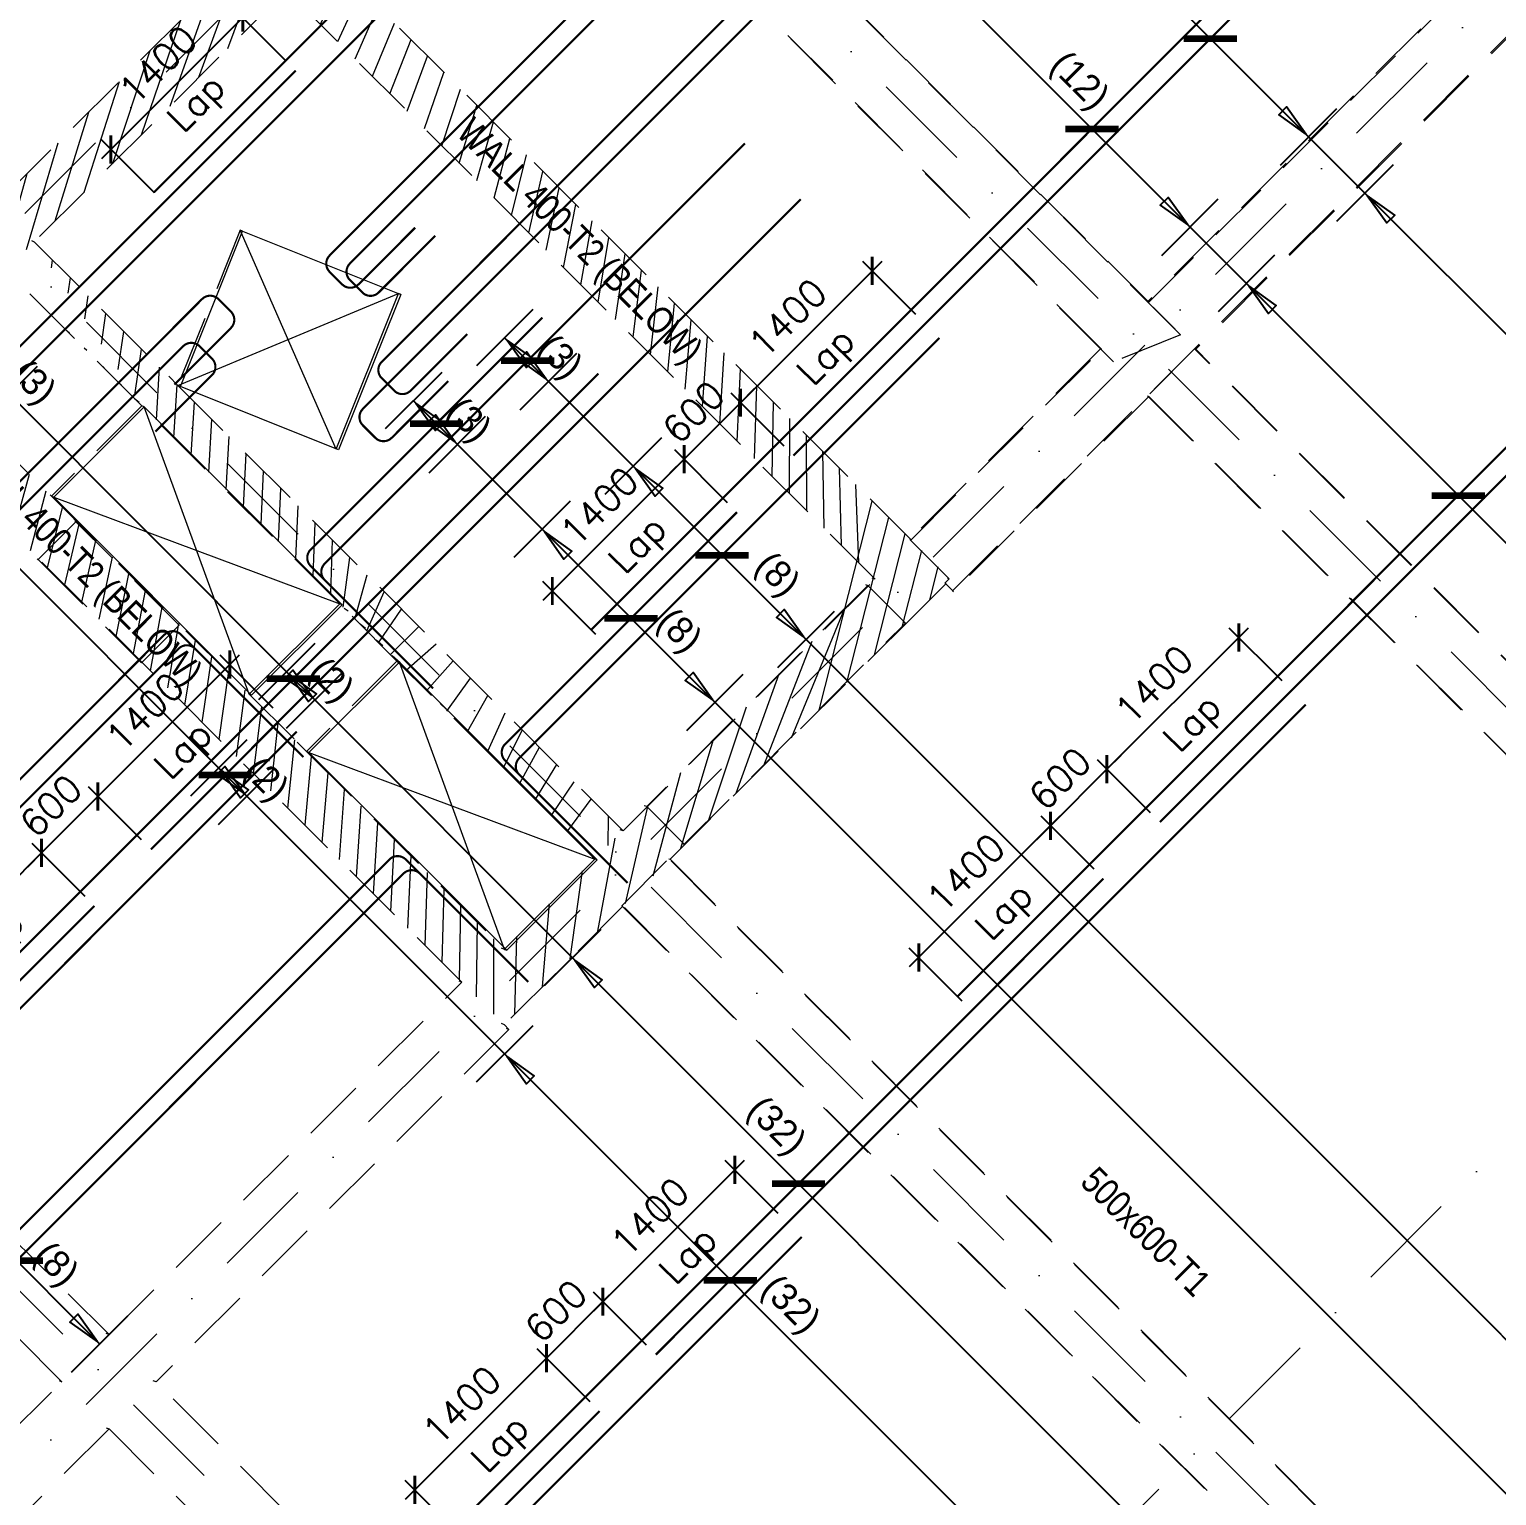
# Model space of a CAD drawing. Extents: x 660761725 to 1323371458, y 2734871439 to 5470067957.
# Drawn here: x 661598454 to 661609479, y 2735025823 to 2735036835 of the extents above; entities that cross this region are included whole.
import ezdxf

# ---------------------------------------------------------------- set-up
doc = ezdxf.new("R2010")
doc.units = 0
for name, pattern in [('AXES', [1.95, 1.2, -0.25, 0.25, -0.25]), ('Hidden', [714.375, 476.25, -238.125]), ('sbp_axis_short', [10, 5, -2.5, 0, -2.5])]:
    doc.linetypes.add(name, pattern=pattern)
doc.layers.add('A-DETL', color=5, linetype='Continuous', lineweight=9, true_color=0x0000ff)
for name, color, linetype, lineweight in [('A-FLOR-PATT', 7, 'Continuous', 15), ('A-ROOF', 7, 'Continuous', 15), ('A-WALL-IDEN', 7, 'Continuous', 9), ('I-WALL', 7, 'Continuous', 15), ('S-BEAM-IDEN', 2, 'Continuous', 9), ('S-GRID', 7, 'Continuous', 9)]:
    doc.layers.add(name, color=color, linetype=linetype, lineweight=lineweight)
for name, color, linetype in [('S-AXIS', 20, 'AXES'), ('S-RBAR-T16', 201, 'Continuous'), ('S-RBAR-T20', 10, 'Continuous'), ('S-RDIMO', 8, 'Continuous')]:
    doc.layers.add(name, color=color, linetype=linetype)
doc.styles.add('Arial Narrow_1', font='ARIALN.TTF', dxfattribs={"height": 199.9999999999998})
doc.styles.add('ROMANS', font='romans.shx')
doc.dimstyles.new('S-DIMI-100', dxfattribs={"dimscale": 100, "dimtxt": 2, "dimasz": 1.5, "dimexe": 1, "dimexo": 1, "dimgap": 1, "dimtad": 1, "dimdec": 0, "dimzin": 12, "dimdsep": 46, "dimtxsty": 'ROMANS', "dimblk": 'ARCHTICK', "dimcen": 0.09, "dimdle": 1, "dimclrd": 8, "dimclre": 8, "dimclrt": 4, "dimadec": 0, "dimazin": 3, "dimtfac": 1, "dimtdec": 0, "dimtix": 1, "dimtmove": 1, "dimatfit": 3, "dimtolj": 1, "dimtzin": 0, "dimarcsym": 0})
pattern_1 = [(74.99999999999999, (0, 0), (-153.3407249233896, 41.08752341002518), [])]

# ---------------------------------------------------------------- blocks, each defined once
blk = doc.blocks.new('I am… All Range.')
at = {"layer": 'S-GRID', "color": 8, "linetype": 'sbp_axis_short', "lineweight": 13, "ltscale": 150}
for p, q in [((662618010.1861551, 2734519029.21969), (662684113.7569702, 2734585132.790505)), ((662622712.44625, 2734514326.959595), (662688816.0170653, 2734580430.53041)), ((662627061.1529542, 2734509978.252891), (662693164.7237693, 2734576081.823706)), ((662622360.5708737, 2734547558.821693), (662650980.3147497, 2734518939.077817)), ((662618471.4835767, 2734543669.734396), (662647091.3762469, 2734515049.841725)), ((662614582.3962799, 2734539780.647099), (662643202.2889504, 2734511160.754429))]:
    blk.add_line(p, q, dxfattribs=at)
blk = doc.blocks.new('I am… Atomic.')
at = {"layer": 'A-FLOR-PATT', "transparency": 33554600}
h = blk.add_hatch(dxfattribs=at)
h.set_pattern_fill('ANSI31', color=8, scale=50, angle=30, style=0)
h.set_pattern_definition(pattern_1)
edge = h.paths.add_edge_path()
edge.add_line((662389967.6433319, 2734579123.010657), (662390007.8012236, 2734579503.468677))
edge.add_line((662342114.705975, 2734544592.546931), (662390007.8012234, 2734579503.468677))
edge.add_line((662363195.8073889, 2734559608.047176), (662389967.7690635, 2734579123.040917))
edge.add_line((662362417.6524743, 2734559040.823584), (662363719.8899552, 2734559990.06879))
edge.add_line((662346720.4841449, 2734547598.623516), (662362783.6519626, 2734559307.613063))
edge.add_line((662345821.5310795, 2734546943.346041), (662347578.010761, 2734548223.703842))
edge.add_line((662342292.6126368, 2734544370.997322), (662346307.4227723, 2734547297.529027))
edge.add_line((662325865.2845687, 2734528370.671522), (662342114.6925843, 2734544592.5523))
edge.add_line((662340490.7204528, 2734542572.157625), (662342149.9785906, 2734544228.604904))
edge.add_line((662339422.0417168, 2734541505.28928), (662341320.3495216, 2734543400.381265))
edge.add_line((662336597.6306283, 2734538685.662872), (662340136.8031961, 2734542218.839921))
edge.add_line((662332705.8949801, 2734534800.520002), (662336243.7133716, 2734538332.345168))
edge.add_line((662332253.0745114, 2734534348.466631), (662332782.9359009, 2734534877.430412))
edge.add_line((662326312.3910785, 2734528417.846987), (662332351.9776915, 2734534447.202265))
edge.add_line((662325865.2845687, 2734528370.671522), (662326312.3910785, 2734528417.846987))
h = blk.add_hatch(dxfattribs=at)
h.set_pattern_fill('ANSI31', color=8, scale=50, angle=30, style=0)
h.set_pattern_definition(pattern_1)
edge = h.paths.add_edge_path()
edge.add_line((662389967.6433319, 2734579123.010657), (662390007.8012236, 2734579503.468677))
edge.add_line((662390178.8400514, 2734578972.951882), (662393574.2351673, 2734576558.543434))
edge.add_line((662390389.9110394, 2734578822.862847), (662389967.7690635, 2734579123.040917))
edge.add_line((662401600.1085552, 2734571260.373601), (662390007.8012234, 2734579503.468677))
edge.add_line((662401045.2346829, 2734570742.112331), (662400996.5411683, 2734571280.666277))
edge.add_line((662400996.5411683, 2734571280.666277), (662391834.41239, 2734577795.702194))
edge.add_line((662401631.7932035, 2734570909.939), (662401600.1085552, 2734571260.373601))
edge.add_line((662398386.0115408, 2734568087.393885), (662401045.2346829, 2734570742.112331))
edge.add_line((662378065.801715, 2734545768.423274), (662383150.2610395, 2734551353.010825))
edge.add_line((662383150.2610395, 2734551353.010825), (662388234.7203641, 2734556937.598375))
edge.add_line((662388234.7203641, 2734556937.598375), (662393319.1796887, 2734562522.185926))
edge.add_line((662393319.1796887, 2734562522.185926), (662398403.6390133, 2734568106.773477))
edge.add_line((662377177.0145457, 2734544792.211362), (662378389.7704264, 2734546124.258873))
edge.add_line((662345219.5168241, 2734509691.243385), (662350637.7770958, 2734515642.46591))
edge.add_line((662350637.7770958, 2734515642.46591), (662356056.0373675, 2734521593.688435))
edge.add_line((662356056.0373675, 2734521593.688435), (662361474.2976393, 2734527544.91096))
edge.add_line((662361474.2976393, 2734527544.91096), (662366892.5579109, 2734533496.133485))
edge.add_line((662366892.5579109, 2734533496.133485), (662372310.8181826, 2734539447.35601))
edge.add_line((662372310.8181826, 2734539447.35601), (662377729.0784543, 2734545398.578536))
edge.add_line((662345267.5598451, 2734509156.384884), (662400082.3408674, 2734569362.972085))
edge.add_line((662401418.6805061, 2734570690.601139), (662400941.3227103, 2734570214.051982))
edge.add_line((662400082.3408674, 2734569362.972085), (662401631.7932035, 2734570909.939))
h = blk.add_hatch(dxfattribs=at)
h.set_pattern_fill('ANSI31', color=8, scale=50, angle=30, style=0)
h.set_pattern_definition(pattern_1)
edge = h.paths.add_edge_path()
edge.add_line((662345468.2720397, 2734510142.524049), (662345661.1307589, 2734509588.669044))
edge.add_line((662345219.5168241, 2734509691.243385), (662350637.7770958, 2734515642.46591))
edge.add_line((662350637.7770958, 2734515642.46591), (662356056.0373675, 2734521593.688435))
edge.add_line((662356056.0373675, 2734521593.688435), (662361474.2976393, 2734527544.91096))
edge.add_line((662361474.2976393, 2734527544.91096), (662366892.5579109, 2734533496.133485))
edge.add_line((662366892.5579109, 2734533496.133485), (662372310.8181826, 2734539447.35601))
edge.add_line((662372310.8181826, 2734539447.35601), (662377729.0784543, 2734545398.578536))
edge.add_line((662345267.5598451, 2734509156.384884), (662400082.3408674, 2734569362.972085))
h = blk.add_hatch(dxfattribs=at)
h.set_pattern_fill('ANSI31', color=8, scale=50, angle=30, style=0)
h.set_pattern_definition(pattern_1)
h.paths.add_polyline_path([(662350481.6833518, 2734529010.615821), (662347130.08703, 2734525664.697063), (662342140.050475, 2734530654.737032), (662345491.6468021, 2734534000.65579)])
h.paths.add_polyline_path([(662342706.3069187, 2734530654.268376), (662345491.6356469, 2734533434.878781), (662349911.8950287, 2734529014.616375), (662347128.9243566, 2734526231.647893)], flags=16)
h = blk.add_hatch(dxfattribs=at)
h.set_pattern_fill('ANSI31', color=8, scale=50, angle=30, style=0)
h.set_pattern_definition(pattern_1)
edge = h.paths.add_edge_path()
edge.add_line((662348021.9696456, 2734527120.834711), (662347809.619302, 2734526908.844087))
edge.add_line((662344677.9657329, 2734530464.840913), (662348021.9696456, 2734527120.834711))
edge.add_line((662346323.225431, 2734528395.238966), (662345892.8153635, 2734528825.649329))
edge.add_line((662344406.4214969, 2734530312.044213), (662343385.8280276, 2734531332.638381))
edge.add_line((662343598.1783756, 2734531544.629009), (662344677.9657329, 2734530464.840913))
edge.add_line((662346341.2036034, 2734528388.035919), (662347827.5974464, 2734526901.640992))
edge.add_line((662345892.8153635, 2734528825.649329), (662344406.4215387, 2734530312.044254))
h = blk.add_hatch(dxfattribs=at)
h.set_pattern_fill('ANSI31', color=8, scale=50, angle=30, style=0)
h.set_pattern_definition(pattern_1)
edge = h.paths.add_edge_path()
edge.add_line((662326312.3910785, 2734528417.846987), (662333102.7430063, 2734521695.273901))
edge.add_line((662325865.2845687, 2734528370.671522), (662344964.0169713, 2734509462.575772))
edge.add_line((662336968.3324986, 2734517868.269328), (662339133.8364366, 2734515724.380668))
edge.add_line((662332502.0842122, 2734522289.937136), (662334515.7142464, 2734520296.40643))
edge.add_line((662333458.4230682, 2734521343.144109), (662337828.6853824, 2734517016.504176))
edge.add_line((662338184.3654449, 2734516664.374383), (662344781.0343132, 2734510133.551082))
edge.add_line((662344781.0343132, 2734510133.551082), (662344829.7545922, 2734510084.405783))
edge.add_line((662344829.7545922, 2734510084.405783), (662344878.4748713, 2734510035.260483))
edge.add_line((662344878.4748713, 2734510035.260483), (662344927.1951503, 2734509986.115183))
edge.add_line((662344927.1951503, 2734509986.115183), (662344975.9154292, 2734509936.969883))
edge.add_line((662344975.9154292, 2734509936.969883), (662345024.6357082, 2734509887.824584))
edge.add_line((662345024.6357082, 2734509887.824584), (662345073.3559872, 2734509838.679284))
edge.add_line((662345073.3559872, 2734509838.679284), (662345122.0762662, 2734509789.533985))
edge.add_line((662345122.0762662, 2734509789.533985), (662345170.7965451, 2734509740.388685))
edge.add_line((662345170.7965451, 2734509740.388685), (662345219.5168241, 2734509691.243385))
edge.add_line((662344964.0169713, 2734509462.575772), (662345267.5598451, 2734509156.384884))
edge.add_line((662345267.5598451, 2734509156.384884), (662345219.5168241, 2734509691.243385))
edge = h.paths.add_edge_path()
edge.add_line((662345219.5168241, 2734509691.243385), (662345513.1205869, 2734510013.727216))
edge.add_line((662345468.2720397, 2734510142.524049), (662345661.1307589, 2734509588.669044))
edge.add_line((662345267.5598451, 2734509156.384884), (662345661.1307589, 2734509588.669044))
edge = h.paths.add_edge_path()
edge.add_line((662325865.2845687, 2734528370.671522), (662326389.6555356, 2734528894.154181))
edge.add_line((662326389.6555356, 2734528894.154181), (662326589.2420617, 2734528694.228972))
edge.add_line((662326589.2420617, 2734528694.228972), (662326314.0211399, 2734528416.233197))
at = {"layer": 'A-DETL', "color": 8, "linetype": 'Hidden', "lineweight": 9}
for p, q in [((662357553.111309, 2734536679.26315), (662351963.4553444, 2734531094.343599)), ((662351971.9167507, 2734531090.953468), (662357561.5727153, 2734536675.873019)), ((662350497.8719653, 2734528923.893819), (662357993.6440659, 2734536413.314352)), ((662357915.4686385, 2734536321.962039), (662352325.820084, 2734530737.049892)), ((662352170.062581, 2734530887.315452), (662347614.4000547, 2734535442.982496)), ((662347623.5611768, 2734535439.312018), (662351971.9167507, 2734531090.953468)), ((662347261.0605286, 2734535089.343482), (662351665.1686958, 2734530685.230947)), ((662351618.1493869, 2734530737.48587), (662347269.7938131, 2734535085.84442)), ((662343385.3559159, 2734531897.932939), (662345458.4881167, 2734533967.553276)), ((662345837.5190523, 2734533654.783303), (662350185.874626, 2734529306.424752)), ((662345491.6356456, 2734533434.878783), (662343598.1783756, 2734531544.629009)), ((662349915.4269156, 2734529011.084485), (662345491.6356456, 2734533434.878783)), ((662345145.8441398, 2734531632.084157), (662344677.965756, 2734530464.840971)), ((662345163.8222747, 2734531624.881071), (662345145.8441398, 2734531632.084157)), ((662345163.7756901, 2734531624.896658), (662345160.9057834, 2734531626.047002)), ((662343577.2175136, 2734531553.027148), (662343598.1783756, 2734531544.629009)), ((662343598.1783756, 2734531544.629009), (662344677.9657329, 2734530464.840913)), ((662344406.4214969, 2734530312.044213), (662343385.8280276, 2734531332.638381)), ((662351971.9167507, 2734531090.953468), (662351963.4553444, 2734531094.343599)), ((662351963.4553444, 2734531094.343599), (662352211.4057801, 2734530845.972211)), ((662352211.4057801, 2734530845.972211), (662351706.511895, 2734530643.887706)), ((662351609.6879807, 2734530740.876001), (662350177.4132198, 2734529309.814883)), ((662350185.874626, 2734529306.424752), (662351618.1493869, 2734530737.48587)), ((662351706.511895, 2734530643.887706), (662351609.6879807, 2734530740.876001)), ((662351609.6879807, 2734530740.876001), (662351618.1493869, 2734530737.48587)), ((662352316.6565512, 2734530740.721336), (662351963.3170251, 2734530387.082322)), ((662352325.820084, 2734530737.049892), (662352316.6565512, 2734530740.721336)), ((662358491.0865248, 2734524566.285238), (662352316.6565512, 2734530740.721336)), ((662358493.8343017, 2734524569.031452), (662352325.820084, 2734530737.049892)), ((662342140.0504761, 2734530654.737032), (662345289.7898604, 2734527504.995492)), ((662342706.3069147, 2734530654.268369), (662343726.9003743, 2734529633.674211)), ((662344677.9657329, 2734530464.840913), (662348021.9696456, 2734527120.834711)), ((662344677.965756, 2734530464.840971), (662344695.9438909, 2734530457.637886)), ((662344693.0273994, 2734530458.803817), (662344695.8973063, 2734530457.653473)), ((662351972.0527202, 2734530383.582294), (662350504.4944506, 2734528917.267565)), ((662351963.3170251, 2734530387.082322), (662351972.0527202, 2734530383.582294)), ((662351963.3170251, 2734530387.082322), (662358137.5971158, 2734524212.796107)), ((662351972.0527202, 2734530383.582294), (662358140.2166456, 2734524215.414147)), ((662344406.4215387, 2734530312.044254), (662343726.9004164, 2734529633.674253)), ((662345892.8153635, 2734528825.649329), (662344406.4215387, 2734530312.044254)), ((662344424.3996737, 2734530304.841169), (662344406.4215387, 2734530312.044254)), ((662343726.9004164, 2734529633.674253), (662345213.2942317, 2734528147.279336)), ((662343726.9004164, 2734529633.674253), (662343744.8785514, 2734529626.471168)), ((662343726.9003743, 2734529633.674211), (662345213.2942315, 2734528147.279336)), ((662343627.7303615, 2734529159.342522), (662343910.5218886, 2734529442.133827)), ((662343910.5218886, 2734529442.133827), (662343902.7728533, 2734529445.23854)), ((662344686.9112023, 2734528664.426657), (662343910.5218886, 2734529442.133827)), ((662350177.4132198, 2734529309.814883), (662350185.874626, 2734529306.424752)), ((662350472.3867296, 2734529014.34059), (662350177.4132198, 2734529309.814883)), ((662343619.6389443, 2734529162.584414), (662343627.7303615, 2734529159.342522)), ((662343627.7303615, 2734529159.342522), (662344404.1196752, 2734528381.635352)), ((662348021.9696456, 2734527120.834711), (662349915.4269156, 2734529011.084485)), ((662349860.895212, 2734528963.6166), (662348199.4949895, 2734527302.217682)), ((662349844.917619, 2734528970.018152), (662349860.895212, 2734528963.6166)), ((662350143.2185988, 2734528680.813993), (662349860.895212, 2734528963.6166)), ((662349915.4269156, 2734529011.084485), (662349894.466053, 2734529019.482624)), ((662350198.549557, 2734528727.961649), (662350446.4095278, 2734528975.401748)), ((662350439.9030727, 2734528981.911905), (662350472.3867296, 2734529014.34059)), ((662350446.4095278, 2734528975.401748), (662350439.9030727, 2734528981.911905)), ((662350504.4944506, 2734528917.267565), (662350446.4095278, 2734528975.401748)), ((662350472.2700179, 2734529014.387351), (662350460.7225554, 2734529019.013935)), ((662350497.8719653, 2734528923.893819), (662350504.4944506, 2734528917.267565)), ((662346323.225431, 2734528395.238966), (662345892.8153635, 2734528825.649329)), ((662350198.549557, 2734528727.961649), (662348375.3924686, 2734526907.89297)), ((662344404.1196752, 2734528381.635352), (662344686.9112023, 2734528664.426657)), ((662344681.3599852, 2734528666.650796), (662344686.7944906, 2734528664.473418)), ((662348481.8183763, 2734527019.415075), (662350143.2185988, 2734528680.813993)), ((662350143.101887, 2734528680.860754), (662350128.0402124, 2734528686.895336)), ((662346323.2254685, 2734528395.239004), (662345643.7043407, 2734527716.869016)), ((662347087.3109767, 2734527631.152898), (662346323.225431, 2734528395.238966)), ((662347087.3110013, 2734527631.152914), (662346323.2254685, 2734528395.239004)), ((662346341.2036034, 2734528388.035919), (662346323.2254685, 2734528395.239004)), ((662344404.0029633, 2734528381.682113), (662344398.2260764, 2734528383.996669)), ((662345213.2942317, 2734528147.279336), (662345218.6512196, 2734528152.62725)), ((662345231.1553079, 2734528140.123152), (662345213.2942317, 2734528147.279336)), ((662345213.2942315, 2734528147.279336), (662345572.9236578, 2734527787.649664)), ((662345572.9236578, 2734527787.649664), (662345643.704299, 2734527716.868974)), ((662339813.2130263, 2734527687.174438), (662344159.8036484, 2734523336.897595)), ((662345643.7043407, 2734527716.869016), (662347130.098179, 2734526230.474077)), ((662345661.6824757, 2734527709.665931), (662345643.7043407, 2734527716.869016)), ((662345643.704299, 2734527716.868974), (662347130.0981791, 2734526230.474077)), ((662346811.0908083, 2734525983.693503), (662345289.7898604, 2734527504.995492)), ((662343805.8863698, 2734522983.579849), (662339459.2958959, 2734527333.856544)), ((662348199.4949895, 2734527302.217682), (662348181.5059037, 2734527309.425155)), ((662348481.8183763, 2734527019.415075), (662348199.4949895, 2734527302.217682)), ((662348021.9696456, 2734527120.834711), (662348001.0080369, 2734527129.233149)), ((662348464.6284972, 2734527026.302339), (662348481.7016644, 2734527019.461837)), ((662348012.7404133, 2734526558.074927), (662348366.2298224, 2734526911.564058)), ((662348366.2298224, 2734526911.564058), (662348375.3924686, 2734526907.89297)), ((662354781.2747371, 2734520496.512781), (662348366.2298224, 2734526911.564058)), ((662348375.3924686, 2734526907.89297), (662354784.0222851, 2734520499.258766)), ((662348021.4752218, 2734526554.575255), (662347130.0870286, 2734525664.697064)), ((662348021.4752218, 2734526554.575255), (662348012.7404133, 2734526558.074927)), ((662348012.7404133, 2734526558.074927), (662354427.785328, 2734520143.02365)), ((662354430.404629, 2734520145.641461), (662348021.4752218, 2734526554.575255)), ((662347130.0981791, 2734526230.474077), (662347109.1362193, 2734526238.872655)), ((662347130.098179, 2734526230.474077), (662347135.4551669, 2734526235.82199)), ((662347130.0981847, 2734526230.474071), (662347135.4551735, 2734526235.821985)), ((662347130.098179, 2734526230.474077), (662347147.9592552, 2734526223.317892)), ((662344159.8036484, 2734523336.897595), (662346811.0908083, 2734525983.693503)), ((662346811.0908083, 2734525983.693503), (662346790.1287423, 2734525992.092124)), ((662347130.0870286, 2734525664.697064), (662347109.1249089, 2734525673.095707)), ((662347164.9941097, 2734525629.789959), (662347130.0870286, 2734525664.697064)), ((662347144.0319842, 2734525638.188604), (662347164.9941097, 2734525629.789959)), ((662347164.9941097, 2734525629.789959), (662344513.5569398, 2734522982.844296)), ((662344159.8036484, 2734523336.897595), (662344138.8405377, 2734523345.296635)), ((662343784.9231197, 2734522991.978944), (662343805.8863698, 2734522983.579849)), ((662344513.5569398, 2734522982.844296), (662344492.5937694, 2734522991.243359)), ((662337828.6853824, 2734517016.504176), (662343805.8863698, 2734522983.579849)), ((662351037.8658978, 2734516453.002254), (662344513.5569398, 2734522982.844296)), ((662344159.6396613, 2734522629.526549), (662338184.3654449, 2734516664.374383)), ((662344138.6763514, 2734522637.925669), (662344159.6396613, 2734522629.526549)), ((662344159.6396613, 2734522629.526549), (662350684.0984387, 2734516099.534561))]:
    blk.add_line(p, q, dxfattribs=at)
at = {"layer": 'A-ROOF', "color": 8, "lineweight": 13}
for p, q in [((662344695.9438909, 2734530457.637886), (662345163.8222747, 2734531624.881071)), ((662345163.8222747, 2734531624.881071), (662346352.6803589, 2734531148.351455)), ((662345866.8249056, 2734529988.314012), (662346334.7022239, 2734531155.55454)), ((662346352.6803589, 2734531148.351455), (662345884.8019751, 2734529981.108269)), ((662346352.6803589, 2734531148.351455), (662346334.7022239, 2734531155.55454)), ((662345884.8019751, 2734529981.108269), (662344695.9438909, 2734530457.637886)), ((662343744.8785514, 2734529626.471168), (662344424.3996737, 2734530304.841169)), ((662344424.3996737, 2734530304.841169), (662345910.7934984, 2734528818.446243)), ((662345231.2723666, 2734528140.076252), (662343744.8785514, 2734529626.471168)), ((662345218.6863284, 2734528152.662299), (662345892.8153635, 2734528825.649329)), ((662345910.7934984, 2734528818.446243), (662345231.2723666, 2734528140.076252)), ((662345910.7934984, 2734528818.446243), (662345892.8153635, 2734528825.649329)), ((662345661.6824757, 2734527709.665931), (662346341.2036034, 2734528388.035919)), ((662346341.2036034, 2734528388.035919), (662347827.5974464, 2734526901.640992)), ((662347148.076314, 2734526223.270991), (662345661.6824757, 2734527709.665931)), ((662347809.6193115, 2734526908.844077), (662347094.4971269, 2734527623.966783)), ((662347135.4902757, 2734526235.857039), (662347809.6193115, 2734526908.844077)), ((662347827.5974464, 2734526901.640992), (662347148.076314, 2734526223.270991)), ((662347827.5974464, 2734526901.640992), (662347809.6193115, 2734526908.844077))]:
    blk.add_line(p, q, dxfattribs=at)
at = {"layer": 'I-WALL', "color": 8, "lineweight": 13}
for p, q in [((662347130.0981872, 2734526230.474073), (662346341.2036034, 2734528388.035919)), ((662347809.6192976, 2734526908.844082), (662347087.3460559, 2734527631.117818)), ((662347135.4902813, 2734526235.857033), (662347809.619302, 2734526908.844087)), ((662347788.657605, 2734526917.242554), (662347809.6192976, 2734526908.844082))]:
    blk.add_line(p, q, dxfattribs=at)
for points in [[(662345866.8358136, 2734529988.30964), (662345145.8441398, 2734531632.084157)], [(662344677.965756, 2734530464.840971), (662346334.7022239, 2734531155.55454)], [(662345213.2942314, 2734528147.279336), (662344424.3996737, 2734530304.841169)], [(662343744.8785514, 2734529626.471168), (662345892.8153635, 2734528825.649329)], [(662345661.6824757, 2734527709.665931), (662347809.6192971, 2734526908.844083)]]:
    blk.add_lwpolyline(points, dxfattribs=at)
at = {"layer": 'A-WALL-IDEN', "color": 8, "char_height": 199.9999999999998, "width": 3070.463124999997, "attachment_point": 1, "style": 'Arial Narrow_1'}
for insert, rotation in [((662346901.3571664, 2734532494.35248), 315), ((662343143.7095424, 2734530075.68225), 314.9999999999998)]:
    blk.add_mtext('WALL 400-T2 (BELOW)', dxfattribs=dict(at, insert=insert, rotation=rotation))
at = {"layer": 'S-BEAM-IDEN', "color": 8, "insert": (662351589.5222491, 2734524614.405715), "char_height": 199.9999999999998, "width": 1539.239999999998, "attachment_point": 1, "rotation": 314.9999999999996, "style": 'Arial Narrow_1'}
blk.add_mtext('500x600-T1', dxfattribs=at)
blk = doc.blocks.new('_ARCHTICK')
at = {"color": 0, "linetype": 'ByBlock', "const_width": 0.15}
blk.add_lwpolyline([(-0.5, -0.5), (0.5, 0.5)], dxfattribs=at)
blk = doc.blocks.new('*D262')
at = {"layer": 'S-RBAR-T16', "color": 8, "lineweight": -2, "transparency": 16777216}
for p, q in [((661603824.7977695, 2735028340.873605), (661602693.4265678, 2735027209.502975)), ((661604081.1745371, 2735027943.075315), (661603683.3764131, 2735028340.873641)), ((661603091.2249782, 2735026953.125756), (661602693.4266036, 2735027350.924332))]:
    blk.add_line(p, q, dxfattribs=at)
at = {"layer": 'S-RBAR-T16', "color": 8, "lineweight": -2, "transparency": 16777216, "xscale": 150, "yscale": 150, "zscale": 150}
for p, rotation in [((661603754.0870733, 2735028270.162945), 44.99998551075053), ((661602764.1372638, 2735027280.213636), 224.9999855107505)]:
    blk.add_blockref('_ARCHTICK', p, dxfattribs=dict(at, rotation=rotation))
at = {"layer": 'S-RBAR-T16', "color": 4, "transparency": 16777216, "char_height": 200, "attachment_point": 5, "rotation": 44.99998551075046, "style": 'ROMANS'}
for s, insert in [('\\A1;1400', (661603117.6908488, 2735027916.609683)), ('\\A1;Lap', (661603424.1037098, 2735027610.196666))]:
    blk.add_mtext(s, dxfattribs=dict(at, insert=insert))
blk = doc.blocks.new('*D263')
at = {"layer": 'S-RBAR-T16', "color": 8, "lineweight": -2, "transparency": 16777216}
for p, q in [((661602410.5840797, 2735026926.660038), (661601279.2129958, 2735025795.289526)), ((661602666.9609102, 2735026528.861686), (661602269.1627235, 2735026926.660074)), ((661601677.011469, 2735025538.912244), (661601279.2130315, 2735025936.710883))]:
    blk.add_line(p, q, dxfattribs=at)
at = {"layer": 'S-RBAR-T16', "color": 8, "lineweight": -2, "transparency": 16777216, "xscale": 150, "yscale": 150, "zscale": 150}
for p, rotation in [((661602339.8733838, 2735026855.949378), 44.99998551075053), ((661601349.9236917, 2735025866.000187), 224.9999855107505)]:
    blk.add_blockref('_ARCHTICK', p, dxfattribs=dict(at, rotation=rotation))
at = {"layer": 'S-RBAR-T16', "color": 4, "transparency": 16777216, "char_height": 200, "attachment_point": 5, "rotation": 44.99998551075046, "style": 'ROMANS'}
for s, insert in [('\\A1;1400', (661601703.4772178, 2735026502.396175)), ('\\A1;Lap', (661602009.8900788, 2735026195.983158))]:
    blk.add_mtext(s, dxfattribs=dict(at, insert=insert))
blk = doc.blocks.new('*D264')
at = {"layer": 'S-RBAR-T16', "color": 8, "lineweight": -2, "transparency": 16777216}
for p, q in [((661602764.1373712, 2735027280.213529), (661602870.203415, 2735027386.279519)), ((661602764.1373712, 2735027280.213529), (661602339.873195, 2735026855.949567)), ((661603091.2249782, 2735026953.125756), (661602693.426711, 2735027350.924224)), ((661602339.873195, 2735026855.949567), (661602233.8071512, 2735026749.883576)), ((661602666.9609102, 2735026528.861686), (661602269.1625348, 2735026926.660263))]:
    blk.add_line(p, q, dxfattribs=at)
at = {"layer": 'S-RBAR-T16', "color": 8, "lineweight": -2, "transparency": 16777216, "xscale": 150, "yscale": 150, "zscale": 150}
for p, rotation in [((661602764.1373712, 2735027280.213529), 224.9999855107505), ((661602339.873195, 2735026855.949567), 44.99998551075047)]:
    blk.add_blockref('_ARCHTICK', p, dxfattribs=dict(at, rotation=rotation))
at = {"layer": 'S-RBAR-T16', "color": 4, "transparency": 16777216, "insert": (661602410.5839629, 2735027209.502939), "char_height": 200, "attachment_point": 5, "rotation": 44.99998551075046, "style": 'ROMANS'}
blk.add_mtext('\\A1;600', dxfattribs=at)
blk = doc.blocks.new('*D265')
at = {"layer": 'S-RBAR-T16', "color": 8, "lineweight": -2, "transparency": 16777216}
for p, q in [((661607611.6529906, 2735032339.287578), (661606480.2817972, 2735031207.916957)), ((661607868.029759, 2735031941.489288), (661607470.2316344, 2735032339.287614)), ((661606878.0802082, 2735030951.539737), (661606480.2818329, 2735031349.338313))]:
    blk.add_line(p, q, dxfattribs=at)
at = {"layer": 'S-RBAR-T16', "color": 8, "lineweight": -2, "transparency": 16777216, "xscale": 150, "yscale": 150, "zscale": 150}
for p, rotation in [((661607540.9422946, 2735032268.576918), 44.99998551075053), ((661606550.9924932, 2735031278.627617), 224.9999855107505)]:
    blk.add_blockref('_ARCHTICK', p, dxfattribs=dict(at, rotation=rotation))
at = {"layer": 'S-RBAR-T16', "color": 4, "transparency": 16777216, "char_height": 200, "attachment_point": 5, "rotation": 44.99998551075046, "style": 'ROMANS'}
for s, insert in [('\\A1;1400', (661606904.5460738, 2735031915.02366)), ('\\A1;Lap', (661607210.9589348, 2735031608.610643))]:
    blk.add_mtext(s, dxfattribs=dict(at, insert=insert))
blk = doc.blocks.new('*D266')
at = {"layer": 'S-RBAR-T16', "color": 8, "lineweight": -2, "transparency": 16777216}
for p, q in [((661606197.4393108, 2735030925.074019), (661605066.068218, 2735029793.703498)), ((661606453.8161407, 2735030527.275667), (661606056.0179546, 2735030925.074055)), ((661605463.8666906, 2735029537.326216), (661605066.0682538, 2735029935.124854))]:
    blk.add_line(p, q, dxfattribs=at)
at = {"layer": 'S-RBAR-T16', "color": 8, "lineweight": -2, "transparency": 16777216, "xscale": 150, "yscale": 150, "zscale": 150}
for p, rotation in [((661606126.7286148, 2735030854.363358), 44.99998551075053), ((661605136.778914, 2735029864.414158), 224.9999855107505)]:
    blk.add_blockref('_ARCHTICK', p, dxfattribs=dict(at, rotation=rotation))
at = {"layer": 'S-RBAR-T16', "color": 4, "transparency": 16777216, "char_height": 200, "attachment_point": 5, "rotation": 44.99998551075046, "style": 'ROMANS'}
for s, insert in [('\\A1;1400', (661605490.3324444, 2735030500.810151)), ('\\A1;Lap', (661605796.7453054, 2735030194.397134))]:
    blk.add_mtext(s, dxfattribs=dict(at, insert=insert))
blk = doc.blocks.new('*D267')
at = {"layer": 'S-RBAR-T16', "color": 8, "lineweight": -2, "transparency": 16777216}
for p, q in [((661606550.9926007, 2735031278.62751), (661606657.0586448, 2735031384.6935)), ((661606550.9926007, 2735031278.62751), (661606126.728425, 2735030854.363548)), ((661606878.0802082, 2735030951.539737), (661606480.2819405, 2735031349.338205)), ((661606453.8161407, 2735030527.275667), (661606056.0177648, 2735030925.074244)), ((661606126.728425, 2735030854.363548), (661606020.6623809, 2735030748.297558))]:
    blk.add_line(p, q, dxfattribs=at)
at = {"layer": 'S-RBAR-T16', "color": 8, "lineweight": -2, "transparency": 16777216, "xscale": 150, "yscale": 150, "zscale": 150}
for p, rotation in [((661606550.9926007, 2735031278.62751), 224.9999855107505), ((661606126.728425, 2735030854.363548), 44.99998551075047)]:
    blk.add_blockref('_ARCHTICK', p, dxfattribs=dict(at, rotation=rotation))
at = {"layer": 'S-RBAR-T16', "color": 4, "transparency": 16777216, "insert": (661606197.4391929, 2735031207.916921), "char_height": 200, "attachment_point": 5, "rotation": 44.99998551075046, "style": 'ROMANS'}
blk.add_mtext('\\A1;600', dxfattribs=at)
blk = doc.blocks.new('*D269')
at = {"layer": 'S-RBAR-T16', "color": 8, "lineweight": -2, "transparency": 16777216}
for p, q in [((661604858.6323866, 2735035092.308182), (661603727.2611898, 2735033960.937557)), ((661605115.0091546, 2735034694.509892), (661604717.2110304, 2735035092.308218)), ((661604125.0596005, 2735033704.560338), (661603727.2612258, 2735034102.358913))]:
    blk.add_line(p, q, dxfattribs=at)
at = {"layer": 'S-RBAR-T16', "color": 8, "lineweight": -2, "transparency": 16777216, "xscale": 150, "yscale": 150, "zscale": 150}
for p, rotation in [((661604787.9216906, 2735035021.597521), 44.99998551075053), ((661603797.971886, 2735034031.648217), 224.9999855107505)]:
    blk.add_blockref('_ARCHTICK', p, dxfattribs=dict(at, rotation=rotation))
at = {"layer": 'S-RBAR-T16', "color": 4, "transparency": 16777216, "char_height": 200, "attachment_point": 5, "rotation": 44.99998551075046, "style": 'ROMANS'}
for s, insert in [('\\A1;1400', (661604151.5254681, 2735034668.044262)), ('\\A1;Lap', (661604457.9383291, 2735034361.631245))]:
    blk.add_mtext(s, dxfattribs=dict(at, insert=insert))
blk = doc.blocks.new('*D270')
at = {"layer": 'S-RBAR-T16', "color": 8, "lineweight": -2, "transparency": 16777216}
for p, q in [((661603444.4187027, 2735033678.09462), (661602313.047613, 2735032546.724103)), ((661603700.7955328, 2735033280.296268), (661603302.9973463, 2735033678.094656)), ((661602710.8460865, 2735032290.34682), (661602313.047649, 2735032688.145459))]:
    blk.add_line(p, q, dxfattribs=at)
at = {"layer": 'S-RBAR-T16', "color": 8, "lineweight": -2, "transparency": 16777216, "xscale": 150, "yscale": 150, "zscale": 150}
for p, rotation in [((661603373.7080065, 2735033607.38396), 44.99998551075053), ((661602383.7583092, 2735032617.434763), 224.9999855107505)]:
    blk.add_blockref('_ARCHTICK', p, dxfattribs=dict(at, rotation=rotation))
at = {"layer": 'S-RBAR-T16', "color": 4, "transparency": 16777216, "char_height": 200, "attachment_point": 5, "rotation": 44.99998551075046, "style": 'ROMANS'}
for s, insert in [('\\A1;1400', (661602737.311838, 2735033253.830754)), ('\\A1;Lap', (661603043.724699, 2735032947.417737))]:
    blk.add_mtext(s, dxfattribs=dict(at, insert=insert))
blk = doc.blocks.new('*D271')
at = {"layer": 'S-RBAR-T16', "color": 8, "lineweight": -2, "transparency": 16777216}
for p, q in [((661603797.9719924, 2735034031.648111), (661603904.0380362, 2735034137.714101)), ((661603797.9719924, 2735034031.648111), (661603373.7078165, 2735033607.38415)), ((661604125.0596005, 2735033704.560338), (661603727.2613322, 2735034102.358807)), ((661603700.7955328, 2735033280.296268), (661603302.9971563, 2735033678.094846)), ((661603373.7078165, 2735033607.38415), (661603267.6417726, 2735033501.318159))]:
    blk.add_line(p, q, dxfattribs=at)
at = {"layer": 'S-RBAR-T16', "color": 8, "lineweight": -2, "transparency": 16777216, "xscale": 150, "yscale": 150, "zscale": 150}
for p, rotation in [((661603797.9719924, 2735034031.648111), 224.9999855107505), ((661603373.7078165, 2735033607.38415), 44.99998551075047)]:
    blk.add_blockref('_ARCHTICK', p, dxfattribs=dict(at, rotation=rotation))
at = {"layer": 'S-RBAR-T16', "color": 4, "transparency": 16777216, "insert": (661603444.4185842, 2735033960.937522), "char_height": 200, "attachment_point": 5, "rotation": 44.99998551075046, "style": 'ROMANS'}
blk.add_mtext('\\A1;600', dxfattribs=at)
blk = doc.blocks.new('*D272')
at = {"layer": 'S-RBAR-T16', "color": 8, "lineweight": -2, "transparency": 16777216}
for p, q in [((661600030.4471103, 2735032135.224263), (661598899.0758923, 2735031003.853618)), ((661600286.8238788, 2735031737.425973), (661599889.0257541, 2735032135.224299)), ((661599296.8743032, 2735030747.476398), (661598899.0759281, 2735031145.274974))]:
    blk.add_line(p, q, dxfattribs=at)
at = {"layer": 'S-RBAR-T16', "color": 8, "lineweight": -2, "transparency": 16777216, "xscale": 150, "yscale": 150, "zscale": 150}
for p, rotation in [((661599959.7364143, 2735032064.513603), 44.99998551075053), ((661598969.7865883, 2735031074.564278), 224.9999855107505)]:
    blk.add_blockref('_ARCHTICK', p, dxfattribs=dict(at, rotation=rotation))
at = {"layer": 'S-RBAR-T16', "color": 4, "transparency": 16777216, "char_height": 200, "attachment_point": 5, "rotation": 44.99998551075046, "style": 'ROMANS'}
for s, insert in [('\\A1;1400', (661599323.3401811, 2735031710.960333)), ('\\A1;Lap', (661599629.7530421, 2735031404.547316))]:
    blk.add_mtext(s, dxfattribs=dict(at, insert=insert))
blk = doc.blocks.new('*D273')
at = {"layer": 'S-RBAR-T16', "color": 8, "lineweight": -2, "transparency": 16777216}
for p, q in [((661598616.2334046, 2735030721.010681), (661597484.8623369, 2735029589.640185)), ((661598872.6102357, 2735030323.212328), (661598474.8120484, 2735030721.010717)), ((661597882.660811, 2735029333.262902), (661597484.8623726, 2735029731.061542))]:
    blk.add_line(p, q, dxfattribs=at)
at = {"layer": 'S-RBAR-T16', "color": 8, "lineweight": -2, "transparency": 16777216, "xscale": 150, "yscale": 150, "zscale": 150}
for p, rotation in [((661598545.5227087, 2735030650.300021), 44.99998551075053), ((661597555.5730329, 2735029660.350845), 224.9999855107505)]:
    blk.add_blockref('_ARCHTICK', p, dxfattribs=dict(at, rotation=rotation))
at = {"layer": 'S-RBAR-T16', "color": 4, "transparency": 16777216, "char_height": 200, "attachment_point": 5, "rotation": 44.99998551075046, "style": 'ROMANS'}
for s, insert in [('\\A1;1400', (661597909.1265509, 2735030296.746825)), ('\\A1;Lap', (661598215.5394119, 2735029990.333808))]:
    blk.add_mtext(s, dxfattribs=dict(at, insert=insert))
blk = doc.blocks.new('*D274')
at = {"layer": 'S-RBAR-T16', "color": 8, "lineweight": -2, "transparency": 16777216}
for p, q in [((661599296.8743032, 2735030747.476398), (661598899.0760363, 2735031145.274866)), ((661598969.7866966, 2735031074.56417), (661599075.8527406, 2735031180.63016)), ((661598969.7866966, 2735031074.56417), (661598545.5225209, 2735030650.300209)), ((661598872.6102357, 2735030323.212328), (661598474.8118607, 2735030721.010904)), ((661598545.5225209, 2735030650.300209), (661598439.456477, 2735030544.234218))]:
    blk.add_line(p, q, dxfattribs=at)
at = {"layer": 'S-RBAR-T16', "color": 8, "lineweight": -2, "transparency": 16777216, "xscale": 150, "yscale": 150, "zscale": 150}
for p, rotation in [((661598969.7866966, 2735031074.56417), 224.9999855107505), ((661598545.5225209, 2735030650.300209), 44.99998551075047)]:
    blk.add_blockref('_ARCHTICK', p, dxfattribs=dict(at, rotation=rotation))
at = {"layer": 'S-RBAR-T16', "color": 4, "transparency": 16777216, "insert": (661598616.233289, 2735031003.853581), "char_height": 200, "attachment_point": 5, "rotation": 44.99998551075046, "style": 'ROMANS'}
blk.add_mtext('\\A1;600', dxfattribs=at)
blk = doc.blocks.new('*D321')
at = {"layer": 'S-RBAR-T16', "color": 8, "lineweight": -2, "transparency": 16777216}
for p, q in [((661600127.9797622, 2735036994.533569), (661598996.6086732, 2735035863.163052)), ((661600384.3565941, 2735036596.735215), (661599986.558406, 2735036994.533605)), ((661599394.4071481, 2735035606.785768), (661598996.608709, 2735036004.584408))]:
    blk.add_line(p, q, dxfattribs=at)
at = {"layer": 'S-RBAR-T16', "color": 8, "lineweight": -2, "transparency": 16777216, "xscale": 150, "yscale": 150, "zscale": 150}
for p, rotation in [((661600057.2690662, 2735036923.822908), 44.99998551075053), ((661599067.3193692, 2735035933.873712), 224.9999855107505)]:
    blk.add_blockref('_ARCHTICK', p, dxfattribs=dict(at, rotation=rotation))
at = {"layer": 'S-RBAR-T16', "color": 4, "transparency": 16777216, "char_height": 200, "attachment_point": 5, "rotation": 44.99998551075046, "style": 'ROMANS'}
for s, insert in [('\\A1;1400', (661599420.872898, 2735036570.269703)), ('\\A1;Lap', (661599727.285759, 2735036263.856686))]:
    blk.add_mtext(s, dxfattribs=dict(at, insert=insert))
blk = doc.blocks.new('*D322')
at = {"layer": 'S-RBAR-T16', "color": 8, "lineweight": -2, "transparency": 16777216}
for p, q in [((661600808.6206614, 2735037020.999284), (661600410.8223943, 2735037418.797752)), ((661600481.5330546, 2735037348.087056), (661600587.5990987, 2735037454.153047)), ((661600481.5330546, 2735037348.087056), (661600057.2688792, 2735036923.823096)), ((661600384.3565941, 2735036596.735215), (661599986.5582188, 2735036994.533792)), ((661600057.2688792, 2735036923.823096), (661599951.2028353, 2735036817.757105))]:
    blk.add_line(p, q, dxfattribs=at)
at = {"layer": 'S-RBAR-T16', "color": 8, "lineweight": -2, "transparency": 16777216, "xscale": 150, "yscale": 150, "zscale": 150}
for p, rotation in [((661600481.5330546, 2735037348.087056), 224.9999855107505), ((661600057.2688792, 2735036923.823096), 44.99998551075047)]:
    blk.add_blockref('_ARCHTICK', p, dxfattribs=dict(at, rotation=rotation))
at = {"layer": 'S-RBAR-T16', "color": 4, "transparency": 16777216, "insert": (661600127.9796468, 2735037277.376468), "char_height": 200, "attachment_point": 5, "rotation": 44.99998551075046, "style": 'ROMANS'}
blk.add_mtext('\\A1;600', dxfattribs=at)
blk = doc.blocks.new('CADF_02')
at = {"color": 0}
blk.add_lwpolyline([(0, 0), (2.5, -0.4166666679084301), (2.5, 0.4166666679084301)], close=True, dxfattribs=at)
blk = doc.blocks.new('cadf_03')
at = {"color": 8}
blk.add_lwpolyline([(-3.725290298461914e-09, 2.99999999627471), (3.725290298461914e-09, -3.000000007450581)], dxfattribs=at)
blk.add_blockref('CADF_02', (0.2513523101806641, 0), dxfattribs=at)
blk = doc.blocks.new('cadf_04')
at = {"color": 8, "const_width": 0.5000000000000002}
blk.add_lwpolyline([(1.414213560521603, 1.414213564246893), (-1.414213556796312, -1.414213556796312)], dxfattribs=at)

msp = doc.modelspace()

# ---------------------------------------------------------------- linework, layer by layer
at = {"layer": 'S-RBAR-T20', "linetype": 'Hidden', "const_width": 16}
for points in [[(661601504.4123573, 2735035284.60594), (661601079.0876167, 2735034859.281223, -0.4142135623730951), (661600956.4045901, 2735034859.281226), (661600862.359391, 2735034953.326431, -0.4142135623730951), (661600862.3593943, 2735035076.009457), (661607713.2394841, 2735041926.889162)], [(661601601.8680041, 2735034192.865604), (661601176.5432622, 2735033767.540888, -0.4142135623730951), (661601053.8602357, 2735033767.540892), (661600959.8150368, 2735033861.586097, -0.4142135623730951), (661600959.8150401, 2735033984.269123), (661608307.8374903, 2735041332.291161)], [(661601352.571306, 2735035345.469988), (661600927.2465653, 2735034920.145271, -0.4142135623730951), (661600804.5635388, 2735034920.145275), (661600710.5183396, 2735035014.190479, -0.4142135623730951), (661600710.5183434, 2735035136.873506), (661606192.6733197, 2735040619.028175)], [(661601743.7869275, 2735034546.916548), (661601318.4621856, 2735034121.591832, -0.4142135623730951), (661601195.7791591, 2735034121.591835), (661601101.7339602, 2735034215.63704, -0.4142135623730951), (661601101.733963, 2735034338.320066), (661606787.5578574, 2735040024.143642)], [(661601487.622342, 2735031885.473496), (661600673.3889072, 2735032699.706979, -0.4142135623730951), (661600673.3889108, 2735032822.390005), (661603830.2590468, 2735035979.259964)], [(661596079.1330249, 2735031136.790652), (661599752.0000424, 2735034809.657464, -0.4142135623730951), (661599874.6830692, 2735034809.65746), (661599968.7282685, 2735034715.612256, -0.4142135623730951), (661599968.7282649, 2735034592.929229), (661599543.4035237, 2735034167.604513)], [(661601381.8428591, 2735031991.252985), (661600567.6094244, 2735032805.486467, -0.4142135623730951), (661600567.6094279, 2735032928.169494), (661602310.2659457, 2735034670.825913)], [(661597599.4126443, 2735032444.938158), (661599610.1904783, 2735034455.715879, -0.4142135623730951), (661599732.8735051, 2735034455.715876), (661599826.918704, 2735034361.670671, -0.4142135623730951), (661599826.9187002, 2735034238.987645), (661599401.5939584, 2735033813.662929)], [(661602948.8625087, 2735030424.233251), (661602134.6290739, 2735031238.466733, -0.4142135623730951), (661602134.6290774, 2735031361.149759), (661605291.4992532, 2735034518.019758)], [(661602843.0830253, 2735030530.012739), (661602028.8495905, 2735031344.246222, -0.4142135623730951), (661602028.8495941, 2735031466.929248), (661603771.5061516, 2735033209.585707)], [(661592073.701246, 2735024893.488405), (661599470.3775237, 2735032290.164267, -0.4142135623730951), (661599593.06055, 2735032290.164264), (661600407.1172105, 2735031476.107561)], [(661593593.6943336, 2735026201.922442), (661599576.1570094, 2735032184.384781, -0.4142135623730951), (661599698.8400357, 2735032184.384778), (661600512.8966962, 2735031370.328075)], [(661593762.9661872, 2735023204.223461), (661601159.6424196, 2735030600.899278, -0.4142135623730951), (661601282.3254459, 2735030600.899275), (661602096.3821064, 2735029786.842572)], [(661595282.9592749, 2735024512.657498), (661601265.4219055, 2735030495.119792, -0.4142135623730951), (661601388.1049318, 2735030495.119789), (661602202.1615912, 2735029681.063085)]]:
    msp.add_lwpolyline(points, format="xyb", dxfattribs=at)
for points in [[(661599390.5933065, 2735035610.599554), (661605295.847787, 2735041515.853703)], [(661604195.7702322, 2735033633.849763), (661610101.024726, 2735039539.103926)], [(661602675.7771442, 2735032325.415727), (661608581.0316247, 2735038230.669875)], [(661597092.4760715, 2735032951.874738), (661601975.0603132, 2735037834.458705)], [(661606948.7908375, 2735030880.829159), (661612854.0453314, 2735036786.083321)], [(661595572.4829842, 2735031643.440701), (661600455.0672117, 2735036526.024655)], [(661599367.2984239, 2735030677.052378), (661604249.8826656, 2735035559.636345)], [(661605428.7977495, 2735029572.395122), (661611334.0522299, 2735035477.64927)], [(661597847.3053359, 2735029368.618341), (661602729.8895642, 2735034251.202294)], [(661603161.9356153, 2735026882.415187), (661608044.5198566, 2735031764.999154)], [(661594348.9972829, 2735025446.619491), (661600463.3139766, 2735031560.93584)], [(661601641.9425274, 2735025573.98115), (661606524.5267556, 2735030456.565104)], [(661592829.0041953, 2735024138.185453), (661598943.3208753, 2735030252.50179)], [(661598143.347941, 2735021652.268832), (661604257.664635, 2735027766.585182)], [(661596623.3548529, 2735020343.834795), (661602737.6715333, 2735026458.151132)]]:
    msp.add_lwpolyline(points, dxfattribs=at)
at = {"layer": 'S-RDIMO'}
for p, q in [((661605800.0647968, 2735038294.475068), (661608066.0789089, 2735036028.460828)), ((661604909.6872971, 2735037615.656584), (661607175.7014089, 2735035349.642343)), ((661608066.0789089, 2735036028.460828), (661608489.1968402, 2735035605.342873)), ((661608489.1968402, 2735035605.342873), (661614657.4407424, 2735029437.098624)), ((661607175.7014089, 2735035349.642343), (661607598.8193396, 2735034926.524388)), ((661607598.8193396, 2735034926.524388), (661613767.0632418, 2735028758.280139)), ((661602025.4724151, 2735034519.882897), (661602354.9854785, 2735034190.369815)), ((661602354.9854782, 2735034190.369814), (661602991.0950322, 2735033554.260225)), ((661598303.9368712, 2735034094.45341), (661600387.5688721, 2735032010.821292)), ((661601340.7120261, 2735034046.681514), (661601670.2250899, 2735033717.168431)), ((661601670.2250896, 2735033717.168431), (661602306.3346432, 2735033081.058841)), ((661602991.0950322, 2735033554.260225), (661604291.4865257, 2735032253.868657)), ((661597792.9276012, 2735033371.885203), (661599876.5596026, 2735031288.253084)), ((661602306.3346434, 2735033081.058842), (661603606.7261375, 2735031780.667274)), ((661600387.5688721, 2735032010.821292), (661600599.7009007, 2735031798.689251)), ((661600599.7009007, 2735031798.689251), (661602535.3423549, 2735029863.047688)), ((661599876.559602, 2735031288.253084), (661600088.6916302, 2735031076.121043)), ((661600088.69163, 2735031076.121042), (661602024.3330837, 2735029140.47948)), ((661602535.3423549, 2735029863.047688), (661608915.7182859, 2735023482.671399)), ((661602024.3330837, 2735029140.47948), (661608404.7090144, 2735022760.10319)), ((661598983.0659996, 2735026961.760404), (661597690.83049, 2735028253.995983))]:
    msp.add_line(p, q, dxfattribs=at)
for points in [[(661604291.4865257, 2735032253.868657), (661614739.3909793, 2735021805.963589)], [(661603606.7261375, 2735031780.667274), (661614160.4100744, 2735021226.982718)]]:
    msp.add_lwpolyline(points, dxfattribs=at)

# ---------------------------------------------------------------- block references
at = {"layer": 'S-AXIS'}
for name, p in [('I am… All Range.', (-1032317.531363606, 503695.4297404289)), ('I am… Atomic.', (-745106.9118326902, 503695.4297404289))]:
    msp.add_blockref(name, p, dxfattribs=at)
at = {"layer": 'S-RDIMO'}
for name, p, xscale, yscale, zscale, rotation in [('cadf_04', (661607328.2302122, 2735036766.309567), 100.0000000000002, 100.0000000000002, 100.0000000000002, 134.9999983249953), ('cadf_03', (661608066.0789089, 2735036028.460828), 100, 100, 100, 134.9999983859032), ('cadf_04', (661606437.8527137, 2735036087.491085), 100.0000000000002, 100.0000000000002, 100.0000000000002, 134.9999983249953), ('cadf_03', (661608489.1968402, 2735035605.342873), 100, 100, 100, 314.9999983877493), ('cadf_03', (661607175.7014089, 2735035349.642343), 100, 100, 100, 134.9999983693252), ('cadf_03', (661607598.8193396, 2735034926.524388), 100, 100, 100, 314.9999983877493), ('cadf_03', (661602025.472415, 2735034519.882897), 100, 100, 100, 314.9999983210216), ('cadf_03', (661602354.9854782, 2735034190.369814), 99.99999999999999, 99.99999999999999, 99.99999999999999, 134.9999983210217), ('cadf_04', (661602198.1771458, 2735034347.178155), 100.0000000000001, 100.0000000000001, 100.0000000000001, 314.9999984137722), ('cadf_03', (661598303.9368712, 2735034094.45341), 100, 100, 100, 134.999998401036), ('cadf_03', (661601340.7120261, 2735034046.681514), 100.0000000000001, 100.0000000000001, 100.0000000000001, 314.9999982588372), ('cadf_03', (661601670.2250896, 2735033717.168431), 99.99999999999996, 99.99999999999996, 99.99999999999996, 134.9999982588373), ('cadf_04', (661601513.4167572, 2735033873.97677), 100, 100, 100, 314.9999984137722), ('cadf_03', (661602991.0950322, 2735033554.260225), 100, 100, 100, 314.9999983227534), ('cadf_04', (661609190.8732418, 2735033334.470403), 100.0000000000002, 100.0000000000002, 100.0000000000002, 134.9999983249953), ('cadf_03', (661602306.3346434, 2735033081.058842), 100, 100, 100, 314.9999983796316), ('cadf_04', (661603659.4173104, 2735032885.937907), 99.99999999999989, 99.99999999999989, 99.99999999999989, 314.9999984137721), ('cadf_04', (661602974.6569225, 2735032412.736523), 100, 100, 100, 314.9999984137722), ('cadf_03', (661604291.4865257, 2735032253.868657), 99.99999999999999, 99.99999999999999, 99.99999999999999, 134.9999983227534), ('cadf_03', (661600387.5688721, 2735032010.821292), 100, 100, 100, 314.9999983901089), ('cadf_03', (661600599.7009007, 2735031798.689251), 100, 100, 100, 134.999998390109), ('cadf_04', (661600438.5386515, 2735031959.85151), 100.0000000000002, 100.0000000000002, 100.0000000000002, 134.9999983249953), ('cadf_03', (661603606.7261375, 2735031780.667274), 99.99999999999996, 99.99999999999996, 99.99999999999996, 134.9999983796316), ('cadf_03', (661599876.559602, 2735031288.253084), 100, 100, 100, 314.9999981164275), ('cadf_03', (661600088.69163, 2735031076.121042), 100, 100, 100, 134.9999981164275), ('cadf_04', (661599925.7414364, 2735031235.495358), 100.0000000000002, 100.0000000000002, 100.0000000000002, 134.9999983249953), ('cadf_03', (661602535.3423549, 2735029863.047688), 100, 100, 100, 314.9999983888983), ('cadf_03', (661602024.3330837, 2735029140.47948), 100, 100, 100, 314.9999983894336), ('cadf_04', (661604233.175736, 2735028165.214212), 99.99999999999883, 100, 100, 134.9999983249946), ('cadf_04', (661598357.5641929, 2735027587.262243), 99.99999999999973, 99.99999999999973, 99.99999999999973, 134.9999983583175), ('cadf_04', (661603720.3785206, 2735027440.858059), 100.0000000000002, 100.0000000000002, 100.0000000000002, 134.9999983249953), ('cadf_03', (661598983.0659992, 2735026961.760404), 100, 100, 100, 134.9999985649706)]:
    msp.add_blockref(name, p, dxfattribs=dict(at, xscale=xscale, yscale=yscale, zscale=zscale, rotation=rotation))

# ---------------------------------------------------------------- texts
for s, rotation, p in [('(12)', 314.9999983693251, (661606113.4050331, 2735036553.36014)), ('(3)', 314.9999983417497, (661602260.9396269, 2735034425.837032)), ('(3)', 314.999998401036, (661598305.064867, 2735034234.746774)), ('(3)', 314.9999982899294, (661601576.1792382, 2735033952.635649)), ('(8)', 314.9999983227534, (661603894.6113036, 2735032792.165261)), ('(8)', 314.9999983796316, (661603158.3880073, 2735032370.426789)), ('(2)', 314.9999983901089, (661600542.9094892, 2735031996.902026)), ('(2)', 314.999998213021, (661600053.3362964, 2735031252.897739)), ('(32)', 314.9999983888983, (661603835.9085507, 2735028703.902783)), ('(8)', 314.9999985792494, (661598475.1085936, 2735027611.139197)), ('(32)', 314.9999983894336, (661603943.3610703, 2735027362.872748))]:
    msp.add_text(s, height=200, rotation=rotation, dxfattribs=at).set_placement(p)

# ---------------------------------------------------------------- dimensions: what is measured, and where the dimension line sits
at = {"layer": 'S-RBAR-T16'}
for base, p1, p2, picture, middle in [((661600057.2688792, 2735036923.823096), (661600879.3313217, 2735036950.288588), (661600455.0672541, 2735036526.024519), '*D322', (661600127.9796468, 2735037277.376468)), ((661603373.7078165, 2735033607.38415), (661604195.7702607, 2735033633.849641), (661603771.506193, 2735033209.585572), '*D271', (661603444.4185842, 2735033960.937522)), ((661606126.728425, 2735030854.363548), (661606948.7908686, 2735030880.829041), (661606524.526801, 2735030456.564971), '*D267', (661606197.4391929, 2735031207.916921)), ((661598545.5225209, 2735030650.300209), (661599367.5849637, 2735030676.765701), (661598943.320896, 2735030252.501632), '*D274', (661598616.233289, 2735031003.853581)), ((661602339.873195, 2735026855.949567), (661603161.9356383, 2735026882.41506), (661602737.6715707, 2735026458.15099), '*D264', (661602410.5839629, 2735027209.502939))]:
    dim = msp.add_linear_dim(base=base, p1=p1, p2=p2, angle=44.99998551075047, dimstyle='S-DIMI-100', dxfattribs=at)
    dim.commit()
    dim.dimension.update_dxf_attribs({"geometry": picture, "text_midpoint": middle})
for base, p1, p2, picture, middle in [((661599067.3193692, 2735035933.873712), (661600455.0672541, 2735036526.024519), (661599465.1178082, 2735035536.075072), '*D321', (661599562.2942184, 2735036428.84831)), ((661603797.971886, 2735034031.648217), (661605185.7198147, 2735034623.799196), (661604195.7702607, 2735033633.849641), '*D269', (661604292.9467885, 2735034526.622869)), ((661602383.7583092, 2735032617.434763), (661603771.506193, 2735033209.585572), (661602781.5567466, 2735032219.636125), '*D270', (661602878.7331585, 2735033112.409361)), ((661606550.9924932, 2735031278.627617), (661607938.740419, 2735031870.778592), (661606948.7908686, 2735030880.829041), '*D265', (661607045.9673942, 2735031773.602267)), ((661598969.7865883, 2735031074.564278), (661600357.5345391, 2735031666.715277), (661599367.5849637, 2735030676.765701), '*D272', (661599464.7615016, 2735031569.53894)), ((661605136.778914, 2735029864.414158), (661606524.526801, 2735030456.564971), (661605534.577351, 2735029466.61552), '*D266', (661605631.7537649, 2735030359.388758)), ((661597555.5730329, 2735029660.350845), (661598943.320896, 2735030252.501632), (661597953.3714712, 2735029262.552206), '*D273', (661598050.5478714, 2735030155.325433)), ((661602764.1372638, 2735027280.213636), (661604151.8851973, 2735027872.364619), (661603161.9356383, 2735026882.41506), '*D262', (661603259.1121693, 2735027775.188291)), ((661601349.9236917, 2735025866.000187), (661602737.6715707, 2735026458.15099), (661601747.7221293, 2735025468.201548), '*D263', (661601844.8985382, 2735026360.974782))]:
    dim = msp.add_linear_dim(base=base, p1=p1, p2=p2, angle=44.99998551075047, text='<>\\XLap', dimstyle='S-DIMI-100', dxfattribs=at)
    dim.commit()
    dim.dimension.update_dxf_attribs({"geometry": picture, "text_midpoint": middle})

doc.saveas('drawing.dxf')
